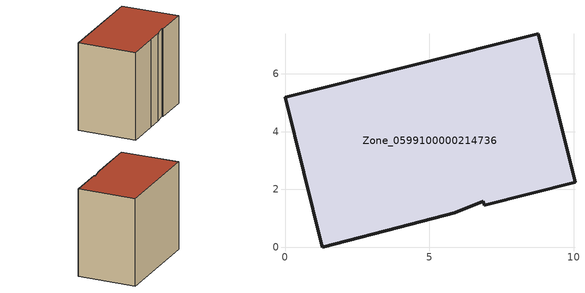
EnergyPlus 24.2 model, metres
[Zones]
Zone_0599100000214736
 floor ground (C_G): 10.05,2.25 6.9,1.45 6.86,1.58 5.88,1.18 4.37,0.8 1.29,0 0,5.18 8.77,7.38 z0
 wall outside (C_F): 6.9,1.45 10.05,2.25 8.77,7.38 0,5.18 1.29,0 4.37,0.8 5.88,1.18 6.86,1.58 6.9,1.45 z0:8.01
 roof outside (C_R): 5.88,1.18 6.86,1.58 6.9,1.45 10.05,2.25 8.77,7.38 0,5.18 1.29,0 4.37,0.8 z8.01
[BUILDING]
Pand.0599100000214736: North Axis=0; Terrain=City; Loads Convergence Tolerance Value=0.04; Temperature Convergence Tolerance Value=0.4; Solar Distribution=FullExterior; Maximum Number of Warmup Days=25; Minimum Number of Warmup Days=1
[Site:Location]
Rotterdam.The.Hague.AP_ZH_NLD Design_Conditions: Latitude=51.96; Longitude=4.45; Time Zone=1; Elevation=-4.5
[SITE:GROUNDTEMPERATURE:BUILDINGSURFACE]
18, 18, 18, 18, 18, 18, 18, 18, 18, 18, 18, 18
[MATERIAL] Thermal Absorptance=0.9; Solar Absorptance=0.7; Visible Absorptance=0.7
Name | Roughness | Thickness | Conductivity | Density | Specific Heat
G.TC.1975-1991 | MediumSmooth | 0.15 | 0.288461 | 540 | 1210
F.TC.1975-1991 | Rough | 0.3 | 0.230769 | 1920 | 840
R.TC.1975-1991 | MediumRough | 0.2 | 0.153846 | 1500 | 1000
[CONSTRUCTION]
C_G: G.TC.1975-1991
C_F: F.TC.1975-1991
C_R: R.TC.1975-1991
[ZONE]
Zone_0599100000214736: Type=1; Multiplier=1; Ceiling Height=Autocalculate; Volume=Autocalculate; Floor Area=autocalculate; Part of Total Floor Area=Yes
[ZONEINFILTRATION:DESIGNFLOWRATE]
Infil_Zone_0599100000214736: Zone or ZoneList or Space or SpaceList=Zone_0599100000214736; Schedule=AlwaysOn; Design Flow Rate Calculation Method=Flow/Area; Flow Rate per Floor Area=0.003; Constant Term Coefficient=1; Temperature Term Coefficient=0; Velocity Term Coefficient=0; Velocity Squared Term Coefficient=0
[HVACTEMPLATE:ZONE:IDEALLOADSAIRSYSTEM]
Zone_0599100000214736: Maximum Heating Supply Air Temperature=50; Minimum Cooling Supply Air Temperature=13; Maximum Heating Supply Air Humidity Ratio=0.0156; Minimum Cooling Supply Air Humidity Ratio=0.0077; Heating Limit=NoLimit; Cooling Limit=NoLimit; Dehumidification Control Type=ConstantSensibleHeatRatio; Cooling Sensible Heat Ratio=0.7; Dehumidification Setpoint=60; Humidification Control Type=None; Humidification Setpoint=30; Outdoor Air Method=None; Outdoor Air Flow Rate per Person=0.00944; Outdoor Air Flow Rate per Zone Floor Area=0; Outdoor Air Flow Rate per Zone=0; Demand Controlled Ventilation Type=None; Outdoor Air Economizer Type=NoEconomizer; Heat Recovery Type=None; Sensible Heat Recovery Effectiveness=0.7; Latent Heat Recovery Effectiveness=0.65
[ZONECONTROL:THERMOSTAT]
ThermostatControl_Zone_0599100000214736: Zone or ZoneList=Zone_0599100000214736; Control Type Schedule=DualSetpointControlType; Control 1=Thermostat_Zone_0599100000214736; Temperature Difference Between Cutout And Setpoint=0
[THERMOSTATSETPOINT:DUALSETPOINT]
Thermostat_Zone_0599100000214736: Heating Setpoint Temperature Schedule=HeatingSetpoint_Zone_0599100000214736; Cooling Setpoint Temperature Schedule=CoolingSetpoint_Zone_0599100000214736
[SCHEDULE:COMPACT]
HeatingSetpoint_Zone_0599100000214736: Through: 12/31, For: AllDays, Until: 24:00, 21
CoolingSetpoint_Zone_0599100000214736: Through: 12/31, For: AllDays, Until: 24:00, 24
DualSetpointControlType: Through: 12/31, For: AllDays, Until: 24:00, 4
AlwaysOn: Through: 12/31, For: AllDays, Until: 24:00, 1
